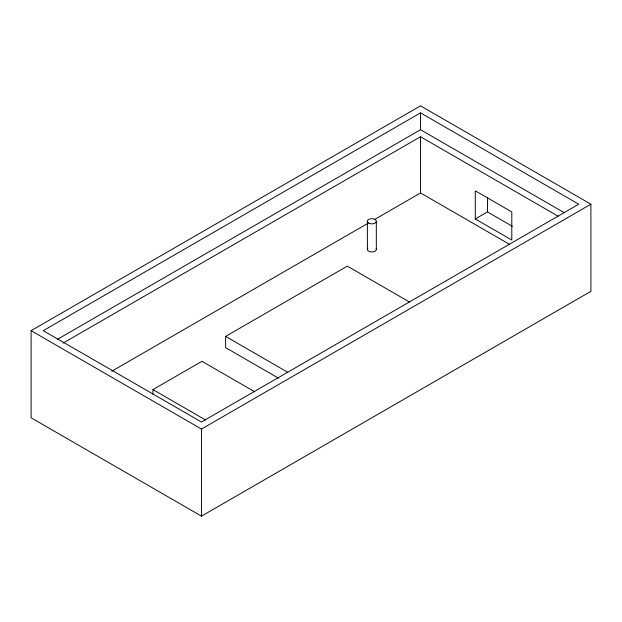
<?xml version="1.0" encoding="UTF-8"?>
<svg xmlns="http://www.w3.org/2000/svg" width="622" height="622" viewBox="0 0 622 622"><rect width="100%" height="100%" fill="white"/><g stroke="black" fill="none" stroke-linecap="round" stroke-linejoin="round"><path stroke-width="0.93" d="M31.1 330.679L420.526 105.849L590.9 204.21L590.9 291.321L201.474 516.151L31.1 417.79L31.1 330.679L201.474 429.048L590.9 204.21M420.526 112.87L43.268 330.679L201.474 422.019L578.732 204.21L420.526 112.87L420.526 129.718L57.551 339.278M63.009 343.157L420.526 136.747L558.167 216.215M111.797 371.194L367.532 223.555M374.257 219.667L420.526 192.952L509.488 244.322M278.493 378.168L225.615 347.644L225.615 336.401L347.317 266.138L409.424 301.997M152.934 394.286L152.934 389.605L201.948 361.304L254.655 391.736M475.286 218.952L511.797 240.03L511.797 211.923L475.286 190.845L475.286 218.952L487.461 211.923L512.349 226.299M420.526 129.718L564.426 212.802M225.615 336.401L287.722 372.259M152.934 389.605L205.649 420.037M487.461 197.392L487.461 211.923M420.526 136.747L420.526 192.952M376.326 221.284L376.326 249.391M367.377 221.284L367.377 249.391M201.474 429.048L201.474 516.151M376.17 248.722A4.478 2.581 0 0 1 371.264 251.949A4.478 2.581 0 0 1 367.975 248.1M368.683 223.111A4.478 2.581 0 0 0 376.17 221.953A4.478 2.581 0 0 0 370.689 218.788A4.478 2.581 0 0 0 368.683 223.111"/></g></svg>
